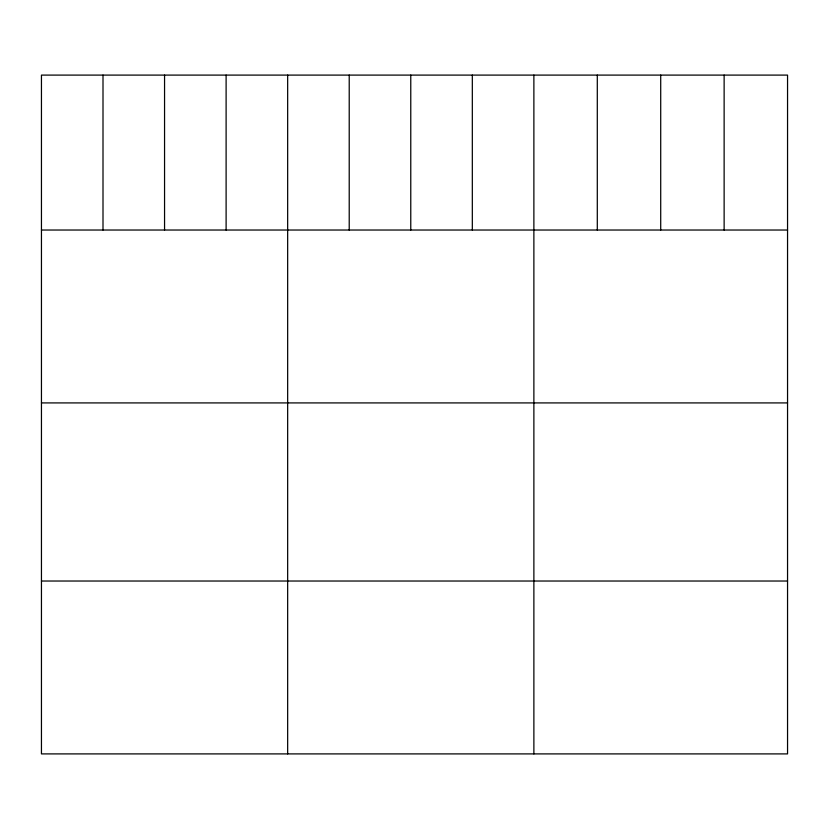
<?xml version="1.0" encoding="UTF-8"?>
<svg xmlns="http://www.w3.org/2000/svg" width="829" height="829" viewBox="0 0 829 829"><rect width="100%" height="100%" fill="white"/><g stroke="black" fill="none" stroke-linecap="round" stroke-linejoin="round"><path stroke-width="1.24" d="M787.55 230.027L787.55 753.903L41.45 753.903L41.45 75.097L787.55 75.097L787.55 230.027L41.45 230.027M41.45 402.915L787.55 402.915M41.45 581.025L787.55 581.025M724.131 75.097L724.131 230.027M660.713 75.097L660.713 230.027M597.294 75.097L597.294 230.027M533.876 75.097L533.876 753.903M472.323 75.097L472.323 230.027M410.769 75.097L410.769 230.027M349.216 75.097L349.216 230.027M287.663 75.097L287.663 753.903M226.11 75.097L226.11 230.027M164.556 75.097L164.556 230.027M103.003 75.097L103.003 230.027"/></g></svg>
